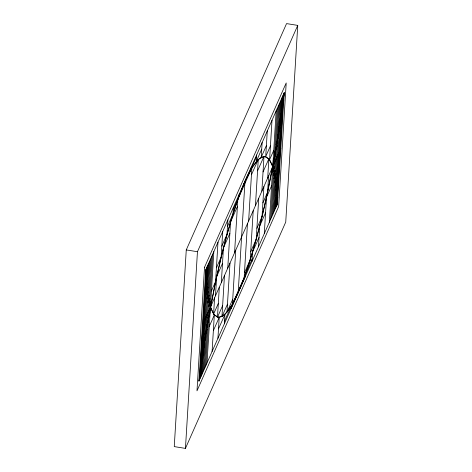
<?xml version="1.0" encoding="UTF-8"?>
<svg xmlns="http://www.w3.org/2000/svg" width="472" height="472" viewBox="0 0 472 472"><rect width="100%" height="100%" fill="white"/><g stroke="black" fill="none" stroke-linecap="round" stroke-linejoin="round"><path stroke-width="0.71" d="M186.263 249.924L174.251 446.606L185.443 448.4L285.737 222.076L297.749 25.394L286.557 23.6L186.263 249.924L197.455 251.718L297.749 25.394M185.443 448.4L197.455 251.718M202.948 324.111L199.55 379.748L198.942 381.128L205.739 269.848L284.256 92.671L277.453 203.945L276.846 205.326L280.244 149.689M206.347 268.474C205.904 283.796 206.518 300.162 213.598 314.104L217.474 317.249L221.964 316.612L226.985 312.21L232.43 304.127L238.201 292.528L244.166 277.654L250.207 259.801L256.213 239.328L262.048 216.648L267.606 192.228L277.129 141.983L284.256 92.671C281.218 117.41 277.377 142.054 272.769 166.551C265.689 202.948 257.441 239.21 245.369 274.309C239.971 290.717 230.997 305.496 224.489 321.426M203.031 323.922L205.969 275.872L205.739 269.848L205.934 275.217L206.624 273.671M200.24 378.19L203.638 322.559M207.037 266.928L206.217 280.309L206.978 278.592M203.821 322.146L206.299 281.53L205.969 275.872L205.273 277.436M201.001 376.473L204.4 320.842M207.798 265.211L206.583 285.1L207.415 283.218M204.7 320.158L206.736 286.823L206.299 281.53L205.515 283.312M201.833 374.597L205.232 318.96M208.63 263.329L207.025 289.596L207.928 287.554M205.674 317.963L207.279 291.725L206.736 286.823L205.857 288.811M202.736 372.555L206.134 316.924M209.533 261.287L207.55 293.773L208.524 291.578M206.736 315.567L207.916 296.227L207.279 291.725L206.305 293.92M203.709 370.361L207.108 314.724M210.506 259.093L208.152 297.637L209.19 295.289M207.881 312.977L208.653 300.322L207.916 296.227L206.854 298.623M204.754 368.012L208.146 312.375M211.544 256.744L208.83 301.177L209.94 298.682M209.114 310.198L209.491 303.998L208.653 300.322L207.509 302.912M205.857 365.517L209.255 309.88M212.654 254.249L209.592 304.381L210.76 301.744M213.828 251.552L207.019 362.933L277.459 203.933C276.551 189.042 276.798 173.206 269.595 159.689L265.724 156.545L261.228 157.182C245.717 170.25 242.36 191.844 233.28 209.108M214.595 297.838L213.598 314.104L218.312 303.466M217.993 242.148L215.586 281.572L206.063 331.81L198.942 381.128L207.025 362.879M212.093 351.493L214.317 315.031L210.423 307.243L209.491 303.998L208.264 306.776M215.492 295.802L216.672 276.568L223.451 247.841L230.572 221.893L237.823 199.485L244.997 181.266L251.877 167.767L258.272 159.377L263.995 156.35L268.875 158.763L272.769 166.551M219.309 287.2L217.474 317.249L222.637 305.591M222.707 231.51L221.144 257.146L215.586 281.572L211.415 290.976M217.922 338.336L219.197 317.449L224.92 314.417L231.315 306.033L231.168 308.446M221.327 282.645L223.451 247.841L229.87 233.351M224.471 275.542L221.964 316.612L227.475 304.174M227.876 219.852L226.979 234.472L221.144 257.146L216.43 267.789M224.342 323.845L224.92 314.417L218.501 328.907M227.746 268.155L230.572 221.893L237.392 206.494M229.982 263.105L226.985 312.21L232.731 299.242M233.386 207.415L232.985 213.999L226.979 234.472L221.816 246.124M234.566 252.756L237.823 199.485L251.877 167.767L248.626 221.038M235.729 250.136L232.43 304.127L244.166 277.654L247.464 223.663M239.133 194.446L239.027 196.14L232.985 213.999L227.475 226.436M238.195 292.587L244.997 181.207M250.862 167.973L250.762 169.666L256.508 156.698M245.222 276.728L245.369 274.309L252.195 258.91M253.21 210.695L250.207 259.801L244.461 272.769M256.609 155.005L256.207 161.589L261.718 149.146M252.048 261.329L252.62 251.9L259.045 237.416M255.446 205.639L258.272 159.377L251.452 174.776M258.721 198.252L256.213 239.328L250.703 251.765M262.125 142.568L261.228 157.182L266.397 145.529M258.467 246.838L259.742 225.952L265.571 212.795M261.872 191.154L263.995 156.35L257.576 170.834M263.889 186.599L262.048 216.648L256.886 228.306M267.288 130.909L265.724 156.545L270.438 145.907M264.296 233.681L266.527 197.225L271.595 185.785M267.701 177.997L268.875 158.763L263.046 171.92M268.603 175.956L267.606 192.228L262.892 202.866M272.002 120.271L269.595 159.689L273.766 150.285M269.37 222.241L276.173 110.861M270.539 219.545L273.937 163.914M277.335 108.283L274.273 158.409L273.105 161.046M274.079 163.595L274.462 157.388L275.689 154.615M271.648 217.049L275.046 161.418M278.445 105.787L275.731 150.214L274.621 152.71M275.312 160.816L276.085 148.161L277.229 145.571M272.686 214.701L276.085 159.07M279.483 103.439L277.129 141.983L276.09 144.332M276.456 158.226L277.642 138.886L278.698 136.491M273.66 212.506L277.058 156.875M280.457 101.238L278.474 133.729L277.501 135.924M277.518 155.831L279.123 129.594L280.097 127.399M274.562 210.465L277.961 154.834M281.359 99.203L279.754 125.463L278.852 127.505M278.492 153.636L280.527 120.301L281.412 118.313M275.4 208.583L278.799 152.952M282.197 97.32L280.982 117.209L280.144 119.091M279.371 151.648L281.855 111.038L282.645 109.256M276.161 206.872L279.56 151.235M282.952 95.604L282.138 108.985L281.377 110.702M280.161 149.872L283.1 101.816L283.79 100.253M283.642 94.046L283.229 100.796L282.545 102.347M210.423 307.243L216.672 276.568L222.501 263.411M202.34 325.491L280.858 148.308M207.816 317.88L210.087 312.747M272.433 172.056L274.71 166.923M206.423 325.928L208.571 321.084M273.253 175.118L275.4 170.274M205.09 334.011L207.108 329.462M274.002 178.505L276.014 173.962M209.249 326.476L214.317 315.031L219.197 317.449L213.368 330.606M203.815 342.106L205.692 337.869M274.669 182.216L276.551 177.979M202.606 350.212L204.341 346.289M275.264 186.239L277.005 182.322M201.455 358.301L203.048 354.702M275.778 190.576L277.371 186.977M200.37 366.361L201.815 363.098M276.214 195.207L277.66 191.939M199.355 374.379L200.653 371.446M276.568 200.122L277.866 197.196M231.168 308.393L245.228 276.669M204.541 267.229L196.989 390.857L278.657 206.565L286.203 82.936L204.541 267.229"/></g></svg>
